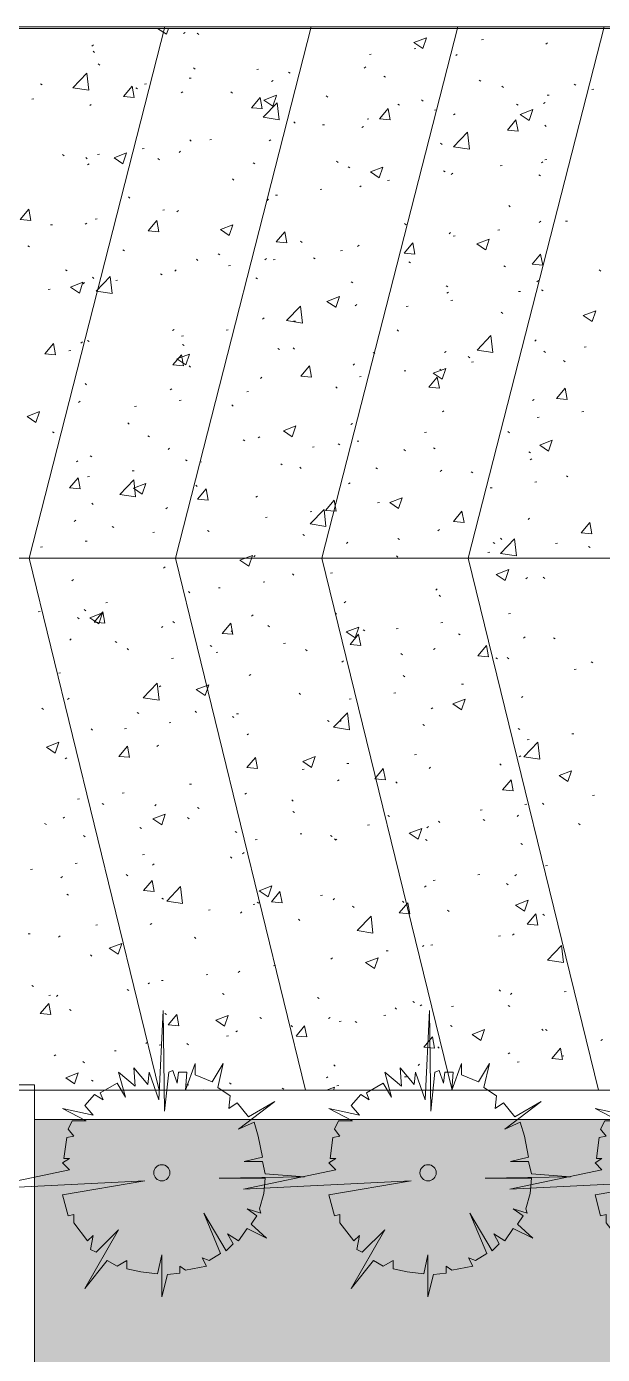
# Model space of a CAD drawing. Header units: millimetres. Extents: x 5359 to 218750, y -16347 to 109893.
# Drawn here: x 123093 to 125256, y 12244 to 17234 of the extents above; entities that cross this region are included whole.
import ezdxf

# ---------------------------------------------------------------- set-up
doc = ezdxf.new("R2010")
doc.units = ezdxf.units.MM
for name, color, linetype, lineweight in [('A-DETL-THIN', 151, 'Continuous', 9), ('A-FLOR', 192, 'Continuous', 9), ('A-FLOR-PATT', 8, 'Continuous', 9), ('A-WALL-3', 113, 'Continuous', 18), ('G-IMPT', 8, 'Continuous', 9), ('L-PLNT', 71, 'Continuous', 9)]:
    doc.layers.add(name, color=color, linetype=linetype, lineweight=lineweight)

# ---------------------------------------------------------------- blocks, each defined once
blk = doc.blocks.new('FP_78-TKCS_MB ĐỊNH VỊ CỔNG-HÀNG RÀO')
at = {"layer": 'A-FLOR-PATT'}
for p, q in [((123289.5, 17225.9), (123296.8, 17226.9)), ((123585.8, 17226.9), (123618.6, 17204.8)), ((123618.7, 17204.7), (123626.1, 17226.9)), ((123339, 17160.2), (123344.9, 17164.7)), ((123683.1, 17207.4), (123688.9, 17211.9)), ((123734.5, 17208.6), (123740, 17203.6)), ((124548.2, 17173.6), (124595.1, 17191.6)), ((124548.2, 17173.6), (124581.5, 17151.1)), ((124581.5, 17151), (124595.1, 17191.5)), ((124802.5, 17184.1), (124809.8, 17185.1)), ((125043.7, 17167.6), (125049.6, 17172.1)), ((123343.8, 17141.5), (123349.2, 17136.5)), ((124380.9, 17128.6), (124388.2, 17129.5)), ((124548.7, 17150.7), (124556, 17151.6)), ((124705.2, 17124.7), (124711.1, 17129.2)), ((123362.3, 17093.3), (123368.5, 17089.3)), ((123720, 17078.1), (123726.2, 17074.2)), ((123957.7, 17072.8), (123965.1, 17073.8)), ((124361.2, 17077.5), (124367.1, 17082)), ((123145.9, 17018.3), (123152.1, 17014.3)), ((123267.1, 17004.1), (123319.3, 17058.5)), ((123326.7, 16994.8), (123319.3, 17058.4)), ((123536.2, 17017.2), (123543.5, 17018.2)), ((123704, 17039.4), (123711.3, 17040.3)), ((124013.2, 17027.2), (124019, 17031.7)), ((124077.6, 17063), (124083.8, 17059.1)), ((124435.3, 17047.9), (124441.5, 17044)), ((124792.9, 17032.8), (124799.1, 17028.9)), ((125150.6, 17017.7), (125156.8, 17013.8)), ((123267.1, 17004.1), (123326.7, 16994.9)), ((123457.6, 16970.9), (123490, 17009.4)), ((123457.6, 16970.9), (123497.7, 16967.4)), ((123497.7, 16967.3), (123490, 17009.3)), ((123503.5, 17003.2), (123509.7, 16999.2)), ((123674.7, 16984.3), (123680.6, 16988.7)), ((123861.2, 16988.1), (123867.4, 16984.1)), ((123938.2, 16928.8), (123970.5, 16967.3)), ((123978.2, 16925.2), (123970.5, 16967.3)), ((123985, 16957.3), (124032, 16975.4)), ((124018.4, 16934.8), (124032, 16975.3)), ((124218.8, 16973), (124225, 16969)), ((124878.9, 17010), (124884.3, 17005)), ((125049.2, 16975.4), (125056.5, 16976.4)), ((125216.9, 16997.5), (125224.2, 16998.5)), ((123113, 16961.5), (123120.3, 16962.4)), ((123330.7, 16937), (123336.5, 16941.5)), ((123938.2, 16928.8), (123978.2, 16925.3)), ((123982.1, 16893.2), (124034.3, 16947.6)), ((123985, 16957.3), (124018.3, 16934.8)), ((124041.7, 16883.8), (124034.3, 16947.5)), ((124418.7, 16886.8), (124451, 16925.3)), ((124458.7, 16883.2), (124451, 16925.2)), ((124488.1, 16942.8), (124493.6, 16937.8)), ((124576.4, 16957.9), (124582.7, 16953.9)), ((124626, 16919.7), (124633.3, 16920.6)), ((124934.1, 16942.8), (124940.3, 16938.8)), ((124947.9, 16903.7), (124994.8, 16921.7)), ((124981.2, 16881.1), (124994.8, 16921.6)), ((125035.4, 16944.4), (125041.2, 16948.9)), ((123982.1, 16893.2), (124041.7, 16883.9)), ((124097.3, 16875.7), (124102.8, 16870.7)), ((124204.5, 16864.1), (124211.8, 16865.1)), ((124372.2, 16886.2), (124379.5, 16887.2)), ((124418.7, 16886.8), (124458.7, 16883.3)), ((124696.9, 16901.5), (124702.8, 16906)), ((124899.2, 16844.7), (124931.5, 16883.2)), ((124939.3, 16841.1), (124931.6, 16883.2)), ((124947.9, 16903.7), (124981.2, 16881.2)), ((124352.9, 16854.3), (124358.7, 16858.8)), ((124697, 16782.2), (124749.3, 16836.7)), ((124756.6, 16772.9), (124749.3, 16836.6)), ((124899.2, 16844.7), (124939.3, 16841.2)), ((125039.3, 16862.8), (125044.8, 16857.8)), ((123527.5, 16774.9), (123534.8, 16775.9)), ((123666.4, 16761.1), (123672.2, 16765.6)), ((123706.5, 16808.6), (123712, 16803.6)), ((123781.3, 16808.4), (123788.6, 16809.3)), ((124004.8, 16804), (124010.7, 16808.5)), ((124648.5, 16795.6), (124654, 16790.6)), ((124697, 16782.2), (124756.6, 16773)), ((123228.7, 16752.5), (123234.9, 16748.5)), ((123315.8, 16741.4), (123321.2, 16736.4)), ((123322.3, 16713.8), (123328.2, 16718.3)), ((123359.7, 16752.8), (123367.1, 16753.8)), ((123421.9, 16741.1), (123468.8, 16759.1)), ((123421.9, 16741.1), (123455.2, 16718.6)), ((123455.2, 16718.5), (123468.9, 16759)), ((123586.4, 16737.4), (123592.6, 16733.4)), ((123944, 16722.2), (123950.2, 16718.3)), ((124257.8, 16728.5), (124263.2, 16723.5)), ((125027, 16721.3), (125032.9, 16725.7)), ((125040.4, 16733.1), (125047.7, 16734.1)), ((124301.7, 16707.1), (124307.9, 16703.2)), ((124384.7, 16687.4), (124431.7, 16705.4)), ((124384.7, 16687.4), (124418, 16664.9)), ((124418.1, 16664.8), (124431.7, 16705.4)), ((124659.3, 16692), (124665.5, 16688.1)), ((124688.6, 16678.3), (124694.4, 16682.8)), ((124872.7, 16711), (124880, 16711.9)), ((125017, 16676.9), (125023.2, 16673)), ((123867, 16661.4), (123872.4, 16656.4)), ((124195.7, 16621.8), (124203, 16622.7)), ((124344.5, 16631.1), (124350.4, 16635.6)), ((124449.5, 16655.2), (124456.8, 16656.2)), ((123476.2, 16594.2), (123481.6, 16589.2)), ((123996.5, 16580.8), (124002.4, 16585.3)), ((124028, 16599.7), (124035.3, 16600.6)), ((123069.6, 16508.6), (123102, 16547.1)), ((123109.7, 16505.1), (123102, 16547.1)), ((123604.8, 16543.9), (123612.1, 16544.9)), ((123658.1, 16537.9), (123663.9, 16542.4)), ((124904.2, 16561), (124909.7, 16556)), ((123069.6, 16508.6), (123109.7, 16505.1)), ((123183.3, 16488.4), (123190.6, 16489.3)), ((123314, 16490.7), (123319.9, 16495.2)), ((123351, 16510.5), (123358.3, 16511.4)), ((123550.2, 16466.6), (123582.5, 16505.1)), ((123550.2, 16466.6), (123590.2, 16463.1)), ((123590.2, 16463), (123582.5, 16505)), ((123821.6, 16471.2), (123868.5, 16489.2)), ((123821.6, 16471.2), (123854.9, 16448.7)), ((123854.9, 16448.6), (123868.6, 16489.1)), ((124513.4, 16493.9), (124518.9, 16488.9)), ((124864, 16468.7), (124871.3, 16469.6)), ((125018.7, 16498.1), (125024.6, 16502.6)), ((125117.7, 16502.1), (125125, 16503.1)), ((124030.7, 16424.5), (124063, 16463)), ((124030.7, 16424.5), (124070.7, 16421)), ((124070.8, 16421), (124063, 16463)), ((124122.6, 16426.8), (124128.1, 16421.8)), ((124511.2, 16382.5), (124543.6, 16421)), ((124551.3, 16378.9), (124543.6, 16420.9)), ((124680.3, 16455.1), (124686.1, 16459.6)), ((124696.2, 16446.6), (124703.5, 16447.5)), ((124784.4, 16417.5), (124831.4, 16435.5)), ((124784.4, 16417.5), (124817.7, 16395)), ((124817.8, 16394.9), (124831.4, 16435.4)), ((123098, 16409.9), (123104.2, 16405.9)), ((123455.6, 16394.8), (123461.8, 16390.8)), ((123813.3, 16379.7), (123819.5, 16375.7)), ((124273, 16390.8), (124280.3, 16391.8)), ((124336.2, 16407.9), (124342.1, 16412.4)), ((124511.2, 16382.5), (124551.3, 16379)), ((124991.8, 16340.4), (125024.1, 16378.9)), ((125031.8, 16336.9), (125024.1, 16378.9)), ((123239.2, 16319.8), (123245.4, 16315.9)), ((123649.7, 16314.7), (123655.6, 16319.2)), ((123731.9, 16359.6), (123737.3, 16354.6)), ((123851.5, 16335.2), (123858.8, 16336.2)), ((123988.2, 16357.6), (123994, 16362.1)), ((124019.3, 16357.4), (124026.6, 16358.3)), ((124170.9, 16364.5), (124177.1, 16360.6)), ((124528.6, 16349.4), (124534.8, 16345.5)), ((124886.2, 16334.3), (124892.4, 16330.4)), ((124991.8, 16340.4), (125031.8, 16336.9)), ((125243.9, 16319.2), (125250.1, 16315.3)), ((123258.5, 16254.9), (123305.4, 16272.9)), ((123291.8, 16232.3), (123305.4, 16272.8)), ((123305.7, 16267.5), (123311.5, 16272)), ((123341.1, 16292.5), (123346.5, 16287.5)), ((123355.3, 16240.1), (123407.5, 16294.5)), ((123414.9, 16230.7), (123407.5, 16294.4)), ((123428.3, 16279.5), (123435.6, 16280.4)), ((123596.8, 16304.7), (123603, 16300.7)), ((123954.5, 16289.6), (123960.7, 16285.6)), ((124312.1, 16274.5), (124318.3, 16270.5)), ((125010.4, 16274.9), (125016.2, 16279.4)), ((123174.5, 16246), (123181.8, 16247)), ((123258.5, 16254.9), (123291.8, 16232.4)), ((123355.3, 16240.1), (123414.9, 16230.8)), ((124221.3, 16201.3), (124268.2, 16219.3)), ((124254.6, 16178.7), (124268.3, 16219.2)), ((124669.8, 16259.4), (124676, 16255.4)), ((124671.9, 16232), (124677.8, 16236.4)), ((124941.3, 16237.7), (124948.6, 16238.6)), ((125027.4, 16244.3), (125033.6, 16240.3)), ((124070.3, 16129.1), (124122.5, 16183.5)), ((124129.8, 16119.8), (124122.5, 16183.5)), ((124221.3, 16201.2), (124254.6, 16178.8)), ((124327.9, 16184.7), (124333.7, 16189.2)), ((124519.7, 16182.1), (124527, 16183.1)), ((124687.5, 16204.2), (124694.8, 16205.2)), ((123979.8, 16134.4), (123985.7, 16138.9)), ((124070.3, 16129.1), (124129.8, 16119.9)), ((124096.6, 16126.4), (124103.9, 16127.3)), ((124876.2, 16161), (124881.7, 16156)), ((125184.1, 16147.6), (125231.1, 16165.6)), ((125184.1, 16147.6), (125217.5, 16125.1)), ((125217.5, 16125), (125231.1, 16165.5)), ((123641.4, 16091.5), (123647.2, 16096)), ((123675, 16070.8), (123682.3, 16071.8)), ((123842.8, 16092.9), (123850.1, 16093.9)), ((124485.4, 16093.9), (124490.9, 16088.9)), ((124785.2, 16018.2), (124837.5, 16072.6)), ((124844.8, 16008.8), (124837.5, 16072.5)), ((123162.2, 16004.3), (123194.5, 16042.9)), ((123202.2, 16000.8), (123194.5, 16042.8)), ((123297.3, 16044.3), (123303.2, 16048.8)), ((123322, 16054), (123328.3, 16050)), ((123679.7, 16038.9), (123685.9, 16034.9)), ((124037.3, 16023.8), (124043.5, 16019.8)), ((124094.7, 16026.7), (124100.1, 16021.7)), ((124785.2, 16018.2), (124844.8, 16008.9)), ((125002, 16051.7), (125007.9, 16056.2)), ((125188, 16029), (125195.3, 16029.9)), ((123162.2, 16004.3), (123202.2, 16000.8)), ((123251.8, 16015.1), (123259.2, 16016)), ((123642.7, 15962.3), (123675, 16000.8)), ((123658.2, 15985), (123705.1, 16003)), ((123658.2, 15985), (123691.5, 15962.5)), ((123682.8, 15958.7), (123675.1, 16000.7)), ((123691.5, 15962.4), (123705.1, 16002.9)), ((124395, 16008.6), (124401.2, 16004.7)), ((124663.6, 16008.8), (124669.4, 16013.3)), ((124752.6, 15993.5), (124758.8, 15989.6)), ((124764.8, 15973.2), (124772.1, 15974.2)), ((125036.7, 16013.8), (125042.1, 16008.8)), ((125110.3, 15978.4), (125116.5, 15974.5)), ((123642.7, 15962.3), (123682.8, 15958.8)), ((123703.9, 15959.6), (123709.3, 15954.6)), ((124123.2, 15920.2), (124155.6, 15958.8)), ((124123.2, 15920.2), (124163.3, 15916.7)), ((124163.3, 15916.7), (124155.6, 15958.7)), ((124319.5, 15961.5), (124325.4, 15966)), ((124343.3, 15917.7), (124350.6, 15918.6)), ((124511, 15939.8), (124518.3, 15940.7)), ((124603.8, 15878.2), (124636.1, 15916.7)), ((124621, 15931.3), (124667.9, 15949.4)), ((124621, 15931.3), (124654.3, 15908.8)), ((124643.8, 15874.6), (124636.1, 15916.6)), ((124645.9, 15946.7), (124651.3, 15941.7)), ((124654.3, 15908.8), (124668, 15949.3)), ((123313.1, 15892.5), (123318.5, 15887.5)), ((123633.1, 15868.3), (123638.9, 15872.8)), ((123971.5, 15911.3), (123977.4, 15915.8)), ((124255.1, 15879.5), (124260.5, 15874.5)), ((124603.8, 15878.2), (124643.8, 15874.7)), ((125084.3, 15836.1), (125116.6, 15874.7)), ((125124.4, 15832.6), (125116.6, 15874.6)), ((123289, 15821.1), (123294.9, 15825.6)), ((123666.3, 15828.5), (123673.6, 15829.4)), ((123920.1, 15861.9), (123927.4, 15862.9)), ((124993.7, 15828.5), (124999.6, 15833)), ((125084.3, 15836.1), (125124.3, 15832.6)), ((123095.1, 15768.7), (123142, 15786.8)), ((123095.1, 15768.7), (123128.4, 15746.2)), ((123128.4, 15746.2), (123142, 15786.7)), ((123498.6, 15806.4), (123505.9, 15807.3)), ((123864.3, 15812.4), (123869.7, 15807.4)), ((124655.3, 15785.6), (124661.1, 15790.1)), ((125179.2, 15786.7), (125186.5, 15787.6)), ((123473.5, 15745.3), (123478.9, 15740.3)), ((124057.9, 15715.1), (124104.8, 15733.1)), ((124091.2, 15692.5), (124104.8, 15733)), ((124311.2, 15738.4), (124317.1, 15742.9)), ((125011.5, 15764.6), (125018.8, 15765.5)), ((123191.3, 15711.4), (123197.5, 15707.4)), ((123548.9, 15696.3), (123555.1, 15692.3)), ((123906.6, 15681.2), (123912.8, 15677.2)), ((123963.2, 15688.1), (123969, 15692.6)), ((124057.9, 15715.1), (124091.2, 15692.6)), ((124334.5, 15675.3), (124341.8, 15676.3)), ((124588.3, 15708.8), (124595.6, 15709.8)), ((124901.5, 15712), (124907, 15707.1)), ((125020.7, 15661.4), (125067.6, 15679.4)), ((125054, 15638.8), (125067.7, 15679.4)), ((123332.5, 15621.3), (123338.7, 15617.4)), ((123624.7, 15645.1), (123630.6, 15649.6)), ((124166.8, 15653.2), (124174.1, 15654.2)), ((124264.2, 15666.1), (124270.4, 15662.1)), ((124510.8, 15644.9), (124516.2, 15639.9)), ((124621.9, 15650.9), (124628.1, 15647)), ((124979.5, 15635.8), (124985.7, 15631.9)), ((125020.7, 15661.4), (125054, 15638.9)), ((123280.7, 15597.9), (123286.5, 15602.4)), ((123690.1, 15606.2), (123696.3, 15602.3)), ((123743.6, 15597.5), (123750.9, 15598.4)), ((124047.8, 15591.1), (124054, 15587.1)), ((124120, 15577.8), (124125.4, 15572.8)), ((124405.4, 15576), (124411.6, 15572)), ((124985.4, 15605.3), (124991.2, 15609.8)), ((123254.7, 15500), (123287.1, 15538.6)), ((123294.8, 15496.5), (123287.1, 15538.5)), ((123322.1, 15541.9), (123329.4, 15542.9)), ((123443.5, 15476), (123495.7, 15530.4)), ((123489.8, 15564), (123497.1, 15565)), ((123503.1, 15466.7), (123495.7, 15530.3)), ((124302.9, 15515.2), (124308.7, 15519.7)), ((124646.9, 15562.4), (124652.8, 15566.9)), ((124763.1, 15560.9), (124769.3, 15556.9)), ((125002.8, 15522.2), (125010.1, 15523.2)), ((125120.7, 15545.8), (125126.9, 15541.8)), ((123254.7, 15500), (123294.8, 15496.5)), ((123443.5, 15476), (123503.1, 15466.8)), ((123494.8, 15498.8), (123541.7, 15516.8)), ((123494.8, 15498.8), (123528.1, 15476.3)), ((123528.1, 15476.2), (123541.7, 15516.8)), ((123729.2, 15510.7), (123734.6, 15505.7)), ((123735.3, 15458), (123767.6, 15496.5)), ((123775.3, 15454.4), (123767.6, 15496.4)), ((123954.8, 15464.9), (123960.7, 15469.4)), ((124835, 15500.1), (124842.3, 15501.1)), ((123338.4, 15443.5), (123343.8, 15438.5)), ((123616.4, 15422), (123622.2, 15426.5)), ((123735.3, 15458), (123775.3, 15454.5)), ((124158.5, 15365.1), (124210.7, 15419.5)), ((124218, 15355.7), (124210.7, 15419.4)), ((124215.8, 15415.9), (124248.1, 15454.5)), ((124255.8, 15412.4), (124248.1, 15454.4)), ((124411.8, 15444.4), (124419.1, 15445.3)), ((124457.6, 15445.2), (124504.5, 15463.2)), ((124457.6, 15445.2), (124490.9, 15422.7)), ((124490.9, 15422.6), (124504.5, 15463.1)), ((123272.3, 15374.7), (123278.2, 15379.2)), ((123990.3, 15388.8), (123997.6, 15389.8)), ((124158.1, 15410.9), (124165.4, 15411.9)), ((124215.8, 15415.9), (124255.8, 15412.4)), ((124696.3, 15373.9), (124728.6, 15412.4)), ((124696.3, 15373.9), (124736.4, 15370.4)), ((124736.4, 15370.3), (124728.7, 15412.3)), ((124977, 15382.1), (124982.9, 15386.6)), ((125176.8, 15331.8), (125209.2, 15370.4)), ((125216.9, 15328.3), (125209.2, 15370.3)), ((123415.3, 15355.5), (123421.6, 15351.5)), ((123567.1, 15333), (123574.4, 15334)), ((123773, 15340.4), (123779.2, 15336.4)), ((124130.6, 15325.3), (124136.9, 15321.3)), ((124158.5, 15365.1), (124218, 15355.8)), ((124638.6, 15339.2), (124644.4, 15343.7)), ((125176.8, 15331.8), (125216.9, 15328.3)), ((123145.6, 15277.5), (123152.9, 15278.5)), ((123313.3, 15299.6), (123320.7, 15300.6)), ((124294.5, 15292), (124300.4, 15296.5)), ((124488.3, 15310.2), (124494.5, 15306.2)), ((124845.9, 15295), (124852.2, 15291.1)), ((124873.4, 15254.1), (124925.6, 15308.6)), ((124873.6, 15312), (124879, 15307)), ((124933, 15244.8), (124925.6, 15308.5)), ((125080.1, 15291.2), (125087.4, 15292.2)), ((125203.6, 15279.9), (125209.8, 15276)), ((123894.5, 15228.9), (123941.4, 15246.9)), ((123894.5, 15228.9), (123927.8, 15206.4)), ((123927.8, 15206.3), (123941.4, 15246.8)), ((123946.5, 15241.7), (123952.4, 15246.2)), ((124482.8, 15244.9), (124488.2, 15239.9)), ((124658.5, 15235.7), (124665.8, 15236.6)), ((124826.3, 15257.8), (124833.6, 15258.7)), ((124873.4, 15254.1), (124933, 15244.9)), ((123608.1, 15198.8), (123613.9, 15203.3)), ((124092, 15177.8), (124097.4, 15172.8)), ((124235.4, 15179.9), (124242.7, 15180.9)), ((124857.3, 15175.3), (124904.2, 15193.3)), ((124857.3, 15175.2), (124890.6, 15152.8)), ((124890.6, 15152.7), (124904.2, 15193.2)), ((123264, 15151.6), (123269.9, 15156)), ((123813.8, 15124.4), (123821.1, 15125.3)), ((123981.6, 15146.5), (123988.9, 15147.4)), ((124630.3, 15116), (124636.1, 15120.5)), ((124968.7, 15159), (124974.6, 15163.5)), ((125034, 15164.8), (125039.4, 15159.8)), ((123390.6, 15068.6), (123398, 15069.6)), ((123701.2, 15110.6), (123706.6, 15105.6)), ((124286.2, 15068.8), (124292.1, 15073.3)), ((124643.2, 15097.7), (124648.6, 15092.7)), ((123136.9, 15035.2), (123144.2, 15036.1)), ((123310.4, 15043.5), (123315.8, 15038.5)), ((123331.3, 15012.6), (123378.3, 15030.7)), ((123347.3, 14995.8), (123379.6, 15034.3)), ((123364.7, 14990.1), (123378.3, 15030.6)), ((123387.3, 14992.2), (123379.6, 15034.2)), ((123938.2, 15018.5), (123944, 15023)), ((124252.4, 15030.6), (124257.8, 15025.6)), ((124903.6, 15026.8), (124910.9, 15027.8)), ((123284.6, 15012.9), (123290.8, 15008.9)), ((123331.3, 15012.6), (123364.6, 14990.1)), ((123347.3, 14995.8), (123387.3, 14992.3)), ((123599.7, 14975.6), (123605.6, 14980.1)), ((123642.2, 14997.8), (123648.5, 14993.8)), ((123827.8, 14953.7), (123860.1, 14992.2)), ((123867.9, 14950.1), (123860.1, 14992.2)), ((123999.9, 14982.7), (124006.1, 14978.7)), ((124294.2, 14959), (124341.1, 14977)), ((124327.5, 14936.4), (124341.1, 14976.9)), ((124482.1, 14971.2), (124489.4, 14972.2)), ((124649.8, 14993.3), (124657.1, 14994.3)), ((123255.7, 14928.4), (123261.5, 14932.9)), ((123425.8, 14922.8), (123432, 14918.9)), ((123827.8, 14953.7), (123867.8, 14950.2)), ((123861.6, 14963.4), (123867, 14958.4)), ((124294.2, 14959), (124327.5, 14936.5)), ((124308.3, 14911.7), (124340.7, 14950.2)), ((124348.4, 14908.1), (124340.7, 14950.1)), ((124357.5, 14967.6), (124363.7, 14963.6)), ((124715.2, 14952.5), (124721.4, 14948.5)), ((124960.4, 14935.8), (124966.2, 14940.3)), ((125072.8, 14937.3), (125079, 14933.4)), ((123470.8, 14896.3), (123476.2, 14891.3)), ((123783.4, 14907.7), (123789.6, 14903.8)), ((123805.1, 14882), (123812.4, 14883)), ((124058.9, 14915.5), (124066.2, 14916.4)), ((124141.1, 14892.6), (124147.3, 14888.7)), ((124308.3, 14911.7), (124348.4, 14908.2)), ((124498.7, 14877.5), (124504.9, 14873.5)), ((124621.9, 14892.8), (124627.8, 14897.3)), ((124788.9, 14869.6), (124821.2, 14908.1)), ((124788.9, 14869.6), (124828.9, 14866.1)), ((124828.9, 14866), (124821.2, 14908.1)), ((123637.4, 14859.9), (123644.7, 14860.9)), ((124277.9, 14845.6), (124283.7, 14850.1)), ((124856.4, 14862.4), (124862.6, 14858.4)), ((124898.9, 14863.1), (124904.3, 14858.1)), ((125150.3, 14818.1), (125157.6, 14819.1)), ((125214, 14847.3), (125220.2, 14843.3)), ((123214.2, 14804.2), (123221.5, 14805.1)), ((123929.8, 14795.3), (123935.7, 14799.8)), ((124508.1, 14795.9), (124513.5, 14791)), ((123531.7, 14712), (123583.9, 14766.4)), ((123591.3, 14702.6), (123583.9, 14766.3)), ((123591.4, 14752.4), (123597.2, 14756.9)), ((123731, 14742.7), (123778, 14760.8)), ((123731, 14742.7), (123764.3, 14720.2)), ((123764.4, 14720.2), (123778, 14760.7)), ((124117.3, 14728.8), (124122.7, 14723.8)), ((124473.3, 14728.9), (124480.6, 14729.9)), ((124727.1, 14762.4), (124734.4, 14763.3)), ((123151, 14672.1), (123157.2, 14668.1)), ((123247.4, 14705.2), (123253.2, 14709.7)), ((123531.7, 14712), (123591.3, 14702.7)), ((124305.6, 14706.8), (124312.9, 14707.8)), ((124613.6, 14669.7), (124619.4, 14674.2)), ((124693.9, 14689.1), (124740.8, 14707.1)), ((124693.9, 14689.1), (124727.2, 14666.6)), ((124727.2, 14666.5), (124740.8, 14707)), ((124952, 14712.6), (124957.9, 14717.1)), ((123508.7, 14657), (123514.9, 14653)), ((123726.5, 14661.7), (123731.9, 14656.7)), ((123866.3, 14641.9), (123872.5, 14637.9)), ((123882.4, 14651), (123889.7, 14652)), ((124224, 14626.8), (124230.2, 14622.8)), ((124246.7, 14601), (124298.9, 14655.4)), ((124269.5, 14622.4), (124275.4, 14626.9)), ((124306.2, 14591.7), (124298.9, 14655.4)), ((123335.7, 14594.6), (123341.1, 14589.6)), ((123460.9, 14595.5), (123468.2, 14596.5)), ((123628.6, 14617.6), (123635.9, 14618.6)), ((123921.5, 14572.2), (123927.4, 14576.7)), ((124246.7, 14601), (124306.2, 14591.8)), ((124581.6, 14611.7), (124587.8, 14607.7)), ((124939.3, 14596.6), (124945.5, 14592.6)), ((125141.6, 14575.8), (125148.9, 14576.7)), ((123167.9, 14526.5), (123214.8, 14544.5)), ((123167.9, 14526.5), (123201.2, 14504)), ((123201.2, 14503.9), (123214.9, 14544.4)), ((123439.8, 14491.5), (123472.1, 14530)), ((123479.9, 14487.9), (123472.2, 14529.9)), ((123583.1, 14529.2), (123588.9, 14533.7)), ((124961.6, 14490.1), (125013.8, 14544.5)), ((124973.8, 14553.7), (124981.1, 14554.6)), ((125021.2, 14480.7), (125013.8, 14544.4)), ((123239, 14482), (123244.9, 14486.5)), ((123439.8, 14491.5), (123479.9, 14488)), ((123920.3, 14449.4), (123952.7, 14487.9)), ((123960.4, 14445.8), (123952.7, 14487.9)), ((124130.7, 14472.8), (124177.7, 14490.8)), ((124130.7, 14472.8), (124164, 14450.3)), ((124164.1, 14450.2), (124177.7, 14490.8)), ((124550.6, 14497.9), (124557.9, 14498.9)), ((124943.7, 14489.4), (124949.6, 14493.9)), ((124961.6, 14490.1), (125021.2, 14480.8)), ((123920.3, 14449.4), (123960.4, 14445.9)), ((124129.1, 14442.4), (124136.4, 14443.3)), ((124296.9, 14464.5), (124304.2, 14465.4)), ((124400.9, 14407.4), (124433.2, 14445.9)), ((124440.9, 14403.8), (124433.2, 14445.8)), ((124605.3, 14446.5), (124611.1, 14451)), ((124870.9, 14463.1), (124876.3, 14458.1)), ((125093.6, 14419.2), (125140.5, 14437.2)), ((125126.9, 14396.6), (125140.5, 14437.1)), ((123705.9, 14386.6), (123713.2, 14387.6)), ((124261.2, 14399.3), (124267.1, 14403.7)), ((124400.9, 14407.4), (124440.9, 14403.9)), ((124480.1, 14395.9), (124485.5, 14390.9)), ((124881.4, 14365.3), (124913.7, 14403.8)), ((124921.5, 14361.7), (124913.7, 14403.8)), ((125093.6, 14419.2), (125126.9, 14396.7)), ((123284.4, 14331.1), (123291.7, 14332)), ((123452.1, 14353.2), (123459.5, 14354.1)), ((123913.2, 14349), (123919, 14353.5)), ((124089.3, 14328.8), (124094.7, 14323.8)), ((124881.4, 14365.3), (124921.4, 14361.8)), ((125218.9, 14344.8), (125226.2, 14345.8)), ((123377.9, 14314.4), (123384.1, 14310.4)), ((123567.6, 14256.6), (123614.5, 14274.6)), ((123574.7, 14306), (123580.6, 14310.5)), ((123600.9, 14234), (123614.6, 14274.5)), ((123735.6, 14299.3), (123741.8, 14295.3)), ((124093.2, 14284.2), (124099.4, 14280.2)), ((124797.3, 14289.2), (124804.6, 14290.2)), ((124935.4, 14266.2), (124941.2, 14270.7)), ((124965.1, 14311.3), (124972.4, 14312.3)), ((125031.3, 14315.9), (125036.7, 14310.9)), ((123161.4, 14239.4), (123167.7, 14235.5)), ((123230.7, 14258.8), (123236.5, 14263.3)), ((123519.1, 14224.3), (123525.3, 14220.4)), ((123567.6, 14256.6), (123600.9, 14234.1)), ((123698.5, 14261.7), (123703.9, 14256.7)), ((124374.2, 14233.5), (124381.5, 14234.4)), ((124450.8, 14269.1), (124457.1, 14265.1)), ((124530.4, 14202.9), (124577.4, 14220.9)), ((124563.8, 14180.3), (124577.4, 14220.8)), ((124596.9, 14223.3), (124602.8, 14227.8)), ((124640.5, 14248.7), (124645.9, 14243.7)), ((124808.5, 14254), (124814.7, 14250)), ((125166.1, 14238.8), (125172.4, 14234.9)), ((123307.7, 14194.5), (123313.1, 14189.5)), ((123876.7, 14209.2), (123883, 14205.3)), ((123952.6, 14177.9), (123959.9, 14178.9)), ((124120.4, 14200), (124127.7, 14201)), ((124234.4, 14194.1), (124240.6, 14190.2)), ((124249.7, 14181.6), (124255.1, 14176.6)), ((124252.9, 14176.1), (124258.7, 14180.6)), ((124530.4, 14202.9), (124563.7, 14180.4)), ((124592, 14179), (124598.3, 14175)), ((123529.4, 14122.2), (123536.8, 14123.1)), ((123904.9, 14125.8), (123910.7, 14130.3)), ((124949.7, 14163.9), (124955.9, 14159.9)), ((123275.7, 14088.7), (123283, 14089.7)), ((123566.4, 14082.9), (123572.2, 14087.3)), ((123858.9, 14114.5), (123864.3, 14109.5)), ((125042.4, 14080.4), (125049.7, 14081.3)), ((123107.9, 14066.6), (123115.2, 14067.6)), ((123222.4, 14035.6), (123228.2, 14040.1)), ((123468.1, 14047.3), (123473.6, 14042.4)), ((123532.4, 13987.2), (123564.7, 14025.7)), ((123572.4, 13983.6), (123564.7, 14025.6)), ((124620.9, 14024.8), (124628.2, 14025.8)), ((124788.6, 14046.9), (124795.9, 14047.9)), ((124927, 14043), (124932.9, 14047.5)), ((123244.3, 13973.6), (123250.5, 13969.6)), ((123532.4, 13987.2), (123572.4, 13983.7)), ((123619.9, 13947.9), (123672.1, 14002.3)), ((123679.5, 13938.6), (123672.1, 14002.2)), ((123967.3, 13986.6), (124014.2, 14004.7)), ((123967.3, 13986.6), (124000.6, 13964.1)), ((124000.6, 13964.1), (124014.3, 14004.6)), ((124012.9, 13945.1), (124045.2, 13983.6)), ((124052.9, 13941.5), (124045.2, 13983.6)), ((124588.6, 14000.1), (124594.4, 14004.6)), ((124896.2, 14014.1), (124901.6, 14009.1)), ((123602, 13958.5), (123608.2, 13954.5)), ((123619.9, 13947.9), (123679.5, 13938.7)), ((123943.9, 13935.6), (123951.2, 13936.6)), ((123959.6, 13943.4), (123965.8, 13939.4)), ((124012.9, 13945.1), (124052.9, 13941.6)), ((124197.7, 13969), (124205, 13970)), ((124244.5, 13952.9), (124250.4, 13957.4)), ((124317.3, 13928.3), (124323.5, 13924.3)), ((124493.4, 13903.1), (124525.7, 13941.6)), ((124505.4, 13947), (124510.8, 13942)), ((124533.5, 13899.5), (124525.8, 13941.5)), ((124930.1, 13933), (124977.1, 13951)), ((124930.1, 13933), (124963.4, 13910.5)), ((124963.5, 13910.4), (124977.1, 13950.9)), ((123776.2, 13913.5), (123783.5, 13914.5)), ((123896.5, 13902.6), (123902.4, 13907.1)), ((124114.6, 13879.9), (124120, 13874.9)), ((124334.8, 13837), (124387.1, 13891.4)), ((124394.4, 13827.6), (124387.1, 13891.3)), ((124493.4, 13903.1), (124533.5, 13899.6)), ((124674.9, 13913.2), (124681.1, 13909.2)), ((124973.9, 13861), (125006.3, 13899.5)), ((125014, 13857.4), (125006.3, 13899.5)), ((125032.6, 13898.1), (125038.8, 13894.1)), ((123099.2, 13824.3), (123106.5, 13825.3)), ((123353, 13857.7), (123360.3, 13858.7)), ((123558.1, 13859.7), (123563.9, 13864.2)), ((124334.8, 13837), (124394.4, 13827.7)), ((124918.7, 13819.9), (124924.6, 13824.4)), ((124973.9, 13861), (125014, 13857.5)), ((123214, 13812.5), (123219.9, 13816.9)), ((123404.2, 13770.4), (123451.1, 13788.4)), ((123437.5, 13747.8), (123451.1, 13788.3)), ((123723.8, 13812.7), (123729.2, 13807.7)), ((124580.3, 13776.9), (124586.1, 13781.4)), ((124612.1, 13782.5), (124619.4, 13783.4)), ((124865.9, 13815.9), (124873.2, 13816.9)), ((125049.8, 13726), (125102, 13780.5)), ((125109.4, 13716.7), (125102, 13780.4)), ((123333, 13745.6), (123338.5, 13740.6)), ((123404.2, 13770.4), (123437.5, 13747.9)), ((124236.2, 13729.7), (124242.1, 13734.2)), ((124367, 13716.7), (124413.9, 13734.8)), ((124400.3, 13694.2), (124414, 13734.7)), ((124444.4, 13760.4), (124451.7, 13761.3)), ((125049.8, 13726), (125109.4, 13716.8)), ((123767.4, 13671.2), (123774.7, 13672.1)), ((123888.2, 13679.4), (123894, 13683.9)), ((124021.2, 13704.6), (124028.5, 13705.6)), ((124367, 13716.7), (124400.3, 13694.2)), ((123113.6, 13631), (123119.8, 13627)), ((123549.7, 13636.5), (123555.6, 13641)), ((123599.7, 13649.1), (123607, 13650)), ((123176.5, 13593.3), (123183.8, 13594.3)), ((123205.7, 13589.3), (123211.5, 13593.8)), ((123471.2, 13615.9), (123477.4, 13611.9)), ((123828.9, 13600.8), (123835.1, 13596.8)), ((124186.5, 13585.7), (124192.7, 13581.7)), ((124868.2, 13614.1), (124873.6, 13609.1)), ((124910.4, 13596.7), (124916.2, 13601.2)), ((125112.6, 13607.2), (125119.9, 13608.2)), ((123144.4, 13524.9), (123176.7, 13563.4)), ((123144.4, 13524.9), (123184.4, 13521.4)), ((123184.4, 13521.4), (123176.7, 13563.4)), ((123254.8, 13540.9), (123261, 13537)), ((123612.4, 13525.8), (123618.6, 13521.9)), ((123624.9, 13482.9), (123657.2, 13521.4)), ((124477.4, 13547), (124482.8, 13542)), ((124544.2, 13570.6), (124550.4, 13566.6)), ((124571.9, 13553.7), (124577.8, 13558.2)), ((124689.4, 13551.5), (124696.7, 13552.4)), ((124901.8, 13555.5), (124908, 13551.5)), ((123624.9, 13482.9), (123664.9, 13479.4)), ((123665, 13479.3), (123657.2, 13521.3)), ((123803.9, 13500.5), (123850.8, 13518.5)), ((123803.9, 13500.5), (123837.2, 13478)), ((123837.2, 13477.9), (123850.8, 13518.4)), ((123970.1, 13510.7), (123976.3, 13506.8)), ((124086.6, 13479.8), (124092, 13474.8)), ((124105.4, 13440.8), (124137.8, 13479.3)), ((124145.5, 13437.3), (124137.8, 13479.3)), ((124227.9, 13506.5), (124233.7, 13511)), ((124267.9, 13495.9), (124275.2, 13496.9)), ((124327.7, 13495.6), (124333.9, 13491.7)), ((124435.7, 13518), (124443, 13519)), ((124685.3, 13480.5), (124691.6, 13476.6)), ((123844.7, 13440.2), (123852, 13441.1)), ((123879.9, 13456.2), (123885.7, 13460.7)), ((124105.4, 13440.8), (124145.5, 13437.3)), ((124586, 13398.8), (124618.3, 13437.3)), ((124626, 13395.2), (124618.3, 13437.2)), ((124766.7, 13446.8), (124813.6, 13464.8)), ((124766.7, 13446.8), (124800, 13424.3)), ((124800, 13424.2), (124813.7, 13464.8)), ((125028.6, 13466.9), (125034, 13461.9)), ((125043, 13465.4), (125049.2, 13461.4)), ((125250.1, 13423.8), (125255.9, 13428.3)), ((123423.2, 13384.6), (123430.5, 13385.6)), ((123541.4, 13413.3), (123547.2, 13417.8)), ((123590.9, 13406.7), (123598.3, 13407.7)), ((123695.8, 13412.7), (123701.2, 13407.7)), ((124586, 13398.8), (124626, 13395.3)), ((124637.8, 13399.8), (124643.2, 13394.8)), ((124902, 13373.5), (124907.9, 13378)), ((125066.5, 13356.7), (125098.8, 13395.2)), ((125106.5, 13353.2), (125098.8, 13395.2)), ((123197.4, 13366.1), (123203.2, 13370.6)), ((123305, 13345.6), (123310.5, 13340.6)), ((124247, 13332.6), (124252.5, 13327.6)), ((124563.6, 13330.6), (124569.4, 13335)), ((124936.1, 13342.8), (124943.5, 13343.8)), ((125066.5, 13356.7), (125106.5, 13353.2)), ((125103.9, 13364.9), (125111.2, 13365.9)), ((123240.8, 13284.2), (123287.7, 13302.2)), ((123240.8, 13284.2), (123274.1, 13261.7)), ((123274.1, 13261.6), (123287.7, 13302.2)), ((123337.6, 13275.1), (123343.8, 13271.1)), ((124219.5, 13283.3), (124225.4, 13287.8)), ((124513, 13287), (124520.3, 13288)), ((123695.3, 13260), (123701.5, 13256)), ((123758.9, 13236.8), (123760.3, 13238.3)), ((123760.5, 13236.8), (123760.3, 13238.2)), ((123856.2, 13265.5), (123861.7, 13260.5)), ((123876.4, 13236.8), (123877.4, 13237.5)), ((124052.9, 13244.9), (124059.1, 13240.9)), ((124219.9, 13236.8), (124250.5, 13248.6)), ((124246.6, 13236.8), (124250.5, 13248.5)), ((124259.2, 13253.6), (124266.5, 13254.6))]:
    blk.add_line(p, q, dxfattribs=at)
blk = doc.blocks.new('CAY MAI VAN PHUC - CAY DUC SOC_dwg-2256080-TKCS_MB ĐỊNH VỊ CỔNG-HÀNG RÀO')
at = {"layer": 'G-IMPT', "flags": 128}
blk.add_lwpolyline([(32.8, 479.5), (12.9, 293.4), (6.2, 771.8), (-13.8, 346.6), (-60.3, 479.5), (-67, 419.7), (-133.5, 499.4), (-126.8, 413), (-206.6, 479.5), (-173.4, 359.9), (-213.3, 426.3), (-293.1, 379.8), (-279.8, 346.6), (-319.7, 373.2), (-366.2, 320), (-326.3, 273.5), (-472.6, 306.7), (-359.6, 246.9), (-426.1, 246.9), (-446, 207.1), (-419.4, 173.8), (-452.7, 167.2), (-466, 67.5), (-439.4, 67.5), (-472.6, 47.6), (-439.4, 14.4), (-878.3, -78.6), (-80.3, -38.8), (-472.6, -105.2), (-446, -204.9), (-419.4, -198.2), (-419.4, -238.1), (-352.9, -324.5), (-326.3, -297.9), (-339.6, -364.4), (-313, -377.6), (-206.6, -271.3), (-366.2, -550.4), (-259.8, -417.5), (-213.3, -444.1), (-166.7, -417.5), (-166.7, -457.4), (-100.2, -470.7), (-19.9, -481.4), (-0.5, -390.9), (-0.5, -590.3), (26.2, -484), (86, -477.3), (86, -444.1), (112.6, -464), (212.4, -444.1), (192.4, -404.2), (225.7, -417.5), (278.9, -384.3), (199.1, -191.6), (305.5, -371), (338.7, -337.8), (312.1, -291.3), (365.3, -324.5), (405.2, -264.7), (498.3, -311.2), (425.2, -244.8), (451.8, -204.9), (405.2, -171.7), (471.7, -191.6), (465.1, -171.7), (485, -98.6), (491.7, -25.5), (272.2, -25.5), (677.9, -18.8), (491.7, -5.6), (478.4, 54.2), (391.9, 54.2), (478.4, 74.2), (458.4, 173.8), (438.5, 240.3), (365.3, 207.1), (538.2, 340), (411.9, 266.9), (358.7, 333.3), (318.8, 306.7), (325.4, 366.5), (265.6, 406.4), (292.2, 519.4), (239, 433), (159.2, 466.2), (159.2, 519.4), (112.6, 393.1), (119.3, 479.5), (79.4, 479.5), (72.7, 426.3), (52.8, 486.1)], close=True, dxfattribs=at)
at = {"layer": 'G-IMPT'}
blk.add_circle((0, 0), 38.6, dxfattribs=at)
blk = doc.blocks.new('CAY MAI VAN PHUC - CAY BONG TRANG-2256081-TKCS_MB ĐỊNH VỊ CỔNG-HÀNG RÀO')
at = {"xscale": 0.7894736842105263, "yscale": 0.7894736842105263, "zscale": 0.7894736842105263}
blk.add_blockref('CAY MAI VAN PHUC - CAY DUC SOC_dwg-2256080-TKCS_MB ĐỊNH VỊ CỔNG-HÀNG RÀO', (0, 0), dxfattribs=at)

msp = doc.modelspace()

# ---------------------------------------------------------------- hatches: boundary and pattern name
at = {"layer": 'A-FLOR-PATT'}
h = msp.add_hatch(dxfattribs=at)
h.set_pattern_fill('FP_14', color=256, style=0, pattern_type=2)
h.set_pattern_definition([(0, (167.64, 11.2), (558.8, 558.8), [83.82, -16.764, 22.352, -16.764, -419.1]), (0, (167.64, 11.2), (558.8, 558.8), [-139.7, 83.82, -335.28]), (0, (139.7, 27.94), (558.8, 558.8), [55.88, -41.91, 83.82, -41.91, -335.28]), (0, (139.7, 27.94), (558.8, 558.8), [-223.52, 55.88, -279.4]), (0, (335.3, 251.46), (558.8, 558.8), [69.85, -27.94, 69.85, -391.16]), (0, (55.9, 363.2), (558.8, 558.8), [27.94, -55.88, 27.94, -447.04]), (90, (111.76, 363.2), (-558.8, 558.8), [50.292, -508.508]), (90, (279.4, 27.94), (-558.8, 558.8), [55.88, -502.92]), (90, (419.1, 251.46), (-558.8, 558.8), [55.88, -502.92]), (45, (352.04, 22.35), (0, 558.7996), [55.88, -734.383]), (135, (206.76, 22.35), (-558.7996, 0), [55.88, -734.383]), (63.435, (335.28, 25.15), (-0.0005, 558.8001), [55.88, -1193.635]), (75.964, (307.34, 27.94), (-0.00237, 558.80038), [55.88, -2248.111]), (75.964, (447.04, 251.46), (-0.00237, 558.80038), [44.704, -2259.287]), (75.964, (122.94, 363.22), (-0.00237, 558.80038), [39.116, -2264.875]), (104.036, (251.46, 27.94), (0.00237, 558.80038), [55.88, -2248.111]), (104.036, (391.16, 251.46), (0.00237, 558.80038), [44.704, -2259.287]), (104.036, (100.58, 363.22), (0.00237, 558.80038), [39.116, -2264.875]), (116.565, (223.52, 25.15), (0.0005, 558.8001), [55.88, -1193.634])])
h.paths.add_polyline_path([(133664.7, 8088.2), (134501.6, 8088.2), (134501.6, 8188.2), (134601.5, 8188.2), (134601.5, 11956.3), (134501.6, 11956.3), (134501.6, 12256.3), (134601.5, 12256.3), (134601.5, 14792.4), (133911.5, 14792.4), (133911.5, 14756.9), (132281.5, 13126.9), (123123.5, 13126.9), (123123.5, 8088.2), (125901.6, 8088.2), (125901.6, 8188.2), (126201.6, 8188.2), (126201.6, 8088.2), (130201.6, 8088.2), (130201.6, 8188.2), (130501.6, 8188.2), (130501.6, 8088.2), (131243.8, 8088.2)])
h.paths.add_polyline_path([(133911.5, 14912.4), (134601.5, 14912.4), (134601.5, 16056.3), (134501.6, 16056.3), (134501.6, 16356.3), (134601.5, 16356.3), (134601.5, 20156.3), (134501.6, 20156.3), (134501.6, 20456.3), (134601.5, 20456.3), (134601.5, 24256.3), (134501.6, 24256.3), (134501.6, 24556.3), (134601.5, 24556.3), (134601.5, 28356.3), (134501.6, 28356.3), (134501.6, 28656.3), (134601.5, 28656.3), (134601.5, 32456.3), (134501.6, 32456.3), (134501.6, 32756.3), (134601.5, 32756.3), (134601.5, 36556.3), (134501.6, 36556.3), (134501.6, 36856.3), (134601.5, 36856.3), (134601.5, 40586.3), (134501.6, 40586.3), (134501.6, 40876.3), (134371.7, 40874), (134313.2, 40867.5), (134236.5, 40846.7), (134179, 40822.9), (134113.5, 40782.8), (134055, 40732.8), (134005.1, 40674.4), (133964.9, 40608.8), (133932.9, 40527.1), (133917.5, 40463), (133911.5, 40386.3), (133911.5, 15134.2)])

# ---------------------------------------------------------------- linework, layer by layer
at = {"layer": 'A-DETL-THIN'}
for p, q in [((119252.6, 17232.3), (127252.6, 17232.3)), ((123102.6, 15236.9), (123612.6, 17232.3)), ((123652.6, 15236.9), (124162.6, 17232.3)), ((124202.6, 15236.9), (124712.6, 17232.3)), ((124752.6, 15236.9), (125262.6, 17232.3)), ((127252.6, 15236.9), (119252.6, 15236.9)), ((123102.6, 15236.9), (123591.3, 13236.9)), ((123652.6, 15236.9), (124141.3, 13236.9)), ((124202.6, 15236.9), (124691.3, 13236.9)), ((124752.6, 15236.9), (125241.3, 13236.9)), ((127252.6, 13236.9), (119252.6, 13236.9))]:
    msp.add_line(p, q, dxfattribs=at)
at = {"layer": 'A-FLOR'}
for p, q in [((123123.5, 13256.9), (115083.5, 13256.9)), ((123123.5, 8088.2), (123123.5, 13256.9)), ((125332.6, 13236.9), (123123.5, 13236.9)), ((123123.5, 13126.9), (132281.5, 13126.9))]:
    msp.add_line(p, q, dxfattribs=at)
at = {"layer": 'A-WALL-3'}
msp.add_line((118242.6, 17226.9), (127262.6, 17226.9), dxfattribs=at)

# ---------------------------------------------------------------- block references
at = {"layer": 'A-FLOR'}
msp.add_blockref('FP_78-TKCS_MB ĐỊNH VỊ CỔNG-HÀNG RÀO', (0, 0), dxfattribs=at)
at = {"layer": 'L-PLNT'}
for p in [(123601.5, 12926.9), (124601.5, 12926.9), (125601.5, 12926.9)]:
    msp.add_blockref('CAY MAI VAN PHUC - CAY BONG TRANG-2256081-TKCS_MB ĐỊNH VỊ CỔNG-HÀNG RÀO', p, dxfattribs=at)

doc.saveas('drawing.dxf')
